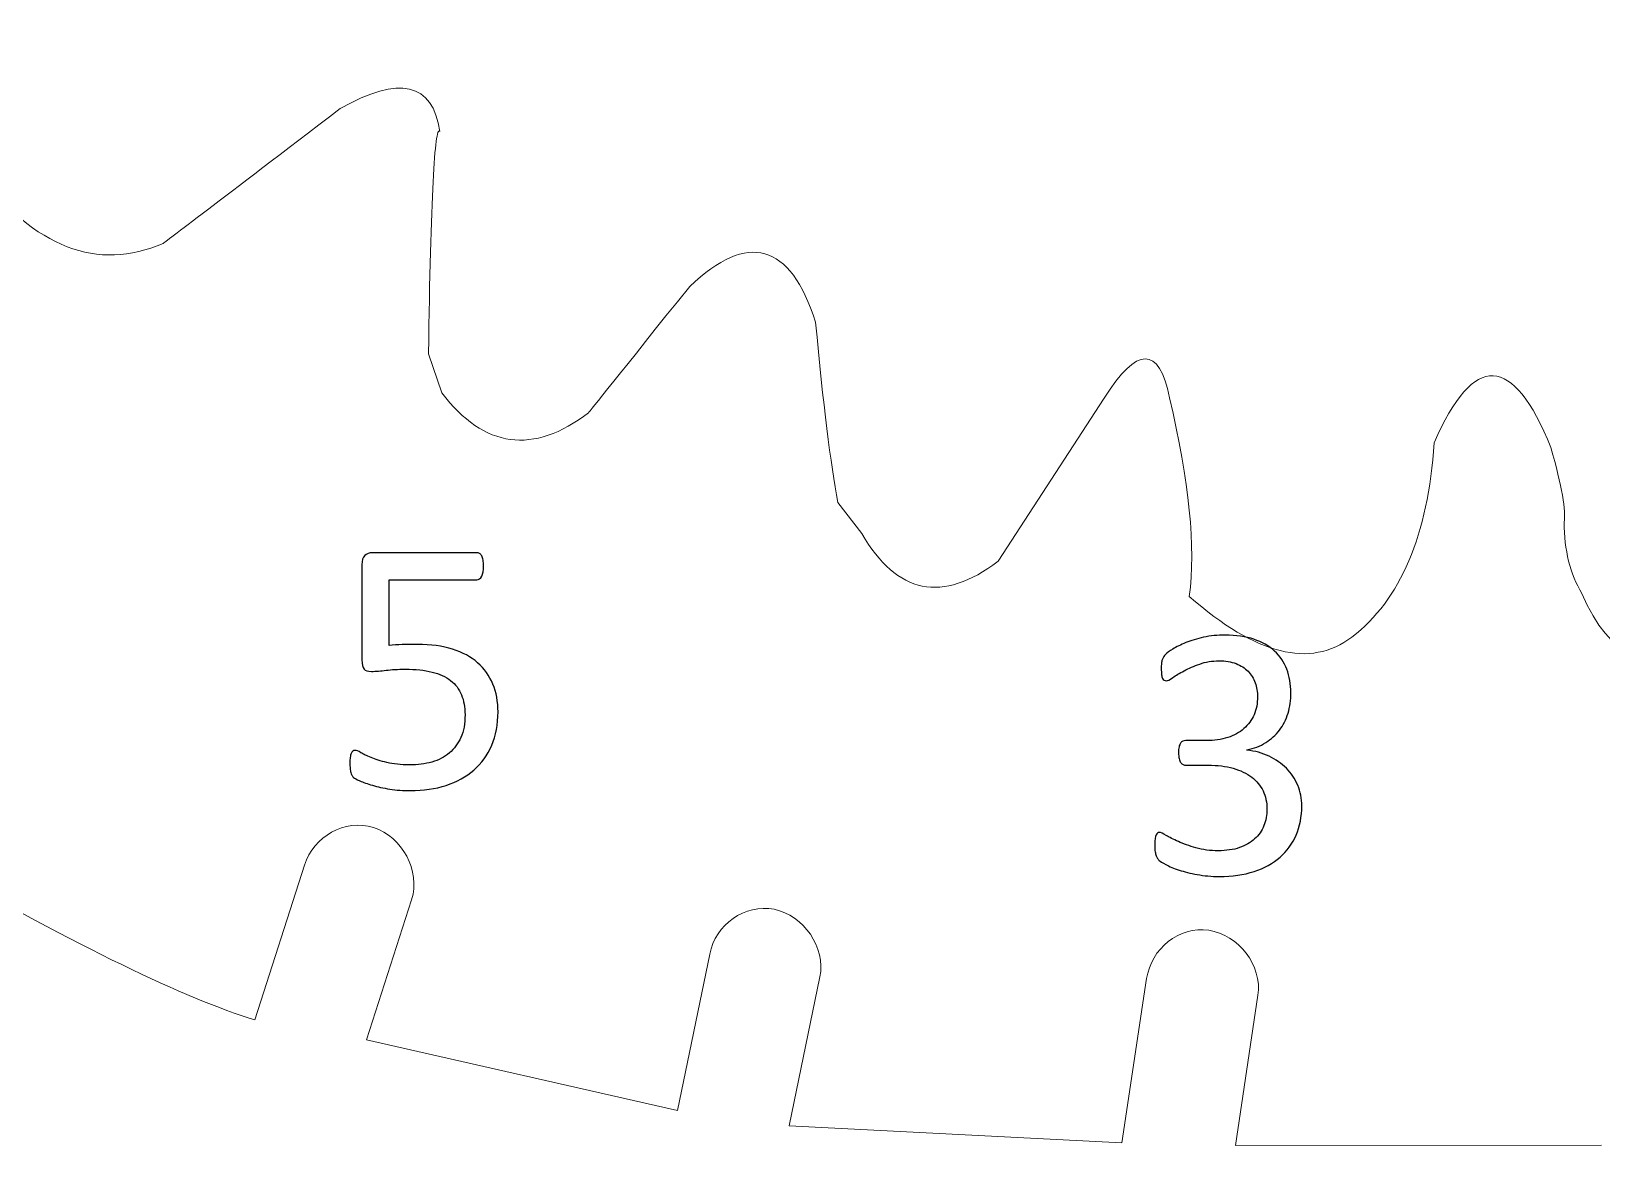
# Model space of a CAD drawing. Header units: inches. Extents: x -2.74 to 3.04, y -4.95 to 0.91.
# Drawn here: x -1.01 to -0.306, y -2.24 to -1.74 of the extents above; entities that cross this region are included whole.
import ezdxf

# ---------------------------------------------------------------- set-up
doc = ezdxf.new("R2010")
doc.units = ezdxf.units.IN
doc.header["$MEASUREMENT"] = 0
doc.layers.add('Layer 1', color=7, linetype='Continuous')

msp = doc.modelspace()

# ---------------------------------------------------------------- linework, layer by layer
at = {"layer": 'Layer 1', "color": 1, "lineweight": 9}
for points, knots in [([(-0.87187, -1.77438), (-0.92481, -1.81473), (-0.95128, -1.8349), (-0.95128, -1.8349), (-0.95128, -1.8349), (-0.98095, -1.84766), (-1.00883, -1.83691), (-1.03494, -1.80265), (-1.03494, -1.80265), (-1.04918, -1.78396), (-1.05211, -1.75912), (-1.04373, -1.72813), (-1.04373, -1.72813), (-1.03536, -1.69713), (-1.03436, -1.67421), (-1.04074, -1.65938)], [0, 0, 0, 0, 0.25, 0.25, 0.25, 0.25, 0.5, 0.5, 0.5, 0.5, 0.75, 0.75, 0.75, 0.75, 1, 1, 1, 1]), ([(-0.71502, -1.85422), (-0.74528, -1.89205), (-0.7604, -1.91096), (-0.7604, -1.91096), (-0.7604, -1.91096), (-0.78531, -1.92994), (-0.80727, -1.92698), (-0.82625, -1.90206), (-0.82625, -1.90206), (-0.82625, -1.90206), (-0.83226, -1.8845), (-0.83226, -1.8845), (-0.83226, -1.8845), (-0.83123, -1.81479), (-0.82953, -1.78149), (-0.82715, -1.78461)], [0, 0, 0, 0, 0.25, 0.25, 0.25, 0.25, 0.5, 0.5, 0.5, 0.5, 0.75, 0.75, 0.75, 0.75, 1, 1, 1, 1]), ([(-0.49967, -1.90425), (-0.49076, -1.94177), (-0.4878, -1.97151), (-0.49076, -1.99346), (-0.49076, -1.99346), (-0.4608, -2.01985), (-0.43647, -2.02594), (-0.41779, -2.01169), (-0.41779, -2.01169), (-0.39599, -1.99508), (-0.38368, -1.96601), (-0.38087, -1.92448), (-0.38087, -1.92448), (-0.36308, -1.88362), (-0.3456, -1.88433), (-0.32844, -1.92662)], [0, 0, 0, 0, 0.25, 0.25, 0.25, 0.25, 0.5, 0.5, 0.5, 0.5, 0.75, 0.75, 0.75, 0.75, 1, 1, 1, 1]), ([(-0.52904, -1.90448), (-0.52904, -1.90448), (-0.57663, -1.97767), (-0.57663, -1.97767), (-0.57663, -1.97767), (-0.60155, -1.99666), (-0.62194, -1.99251), (-0.63781, -1.96522), (-0.63781, -1.96522), (-0.63781, -1.96522), (-0.6485, -1.95121), (-0.6485, -1.95121)], [0, 0, 0, 0, 0.333333, 0.333333, 0.333333, 0.333333, 0.666667, 0.666667, 0.666667, 0.666667, 1, 1, 1, 1]), ([(-0.21735, -1.95494), (-0.2476, -1.99276), (-0.26273, -2.01167), (-0.26273, -2.01167), (-0.26273, -2.01167), (-0.28453, -2.02829), (-0.30181, -2.02176), (-0.31457, -1.99211)], [0, 0, 0, 0, 0.5, 0.5, 0.5, 0.5, 1, 1, 1, 1]), ([(-0.91024, -2.18356), (-0.91024, -2.18356), (-0.88791, -2.11414), (-0.88791, -2.11414), (-0.88791, -2.11414), (-0.88385, -2.10129), (-0.86979, -2.09318), (-0.85694, -2.09725), (-0.85694, -2.09725), (-0.84408, -2.10131), (-0.83575, -2.11679), (-0.83982, -2.12965), (-0.83982, -2.12965), (-0.83982, -2.12965), (-0.86008, -2.19264), (-0.86008, -2.19264)], [0, 0, 0, 0, 0.25, 0.25, 0.25, 0.25, 0.5, 0.5, 0.5, 0.5, 0.75, 0.75, 0.75, 0.75, 1, 1, 1, 1]), ([(-0.72052, -2.22436), (-0.72052, -2.22436), (-0.70605, -2.15412), (-0.70605, -2.15412), (-0.70605, -2.15412), (-0.7034, -2.1409), (-0.6903, -2.13133), (-0.67708, -2.13398), (-0.67708, -2.13398), (-0.66386, -2.13663), (-0.65391, -2.15112), (-0.65656, -2.16435), (-0.65656, -2.16435), (-0.65656, -2.16435), (-0.67034, -2.23124), (-0.67034, -2.23124)], [0, 0, 0, 0, 0.25, 0.25, 0.25, 0.25, 0.5, 0.5, 0.5, 0.5, 0.75, 0.75, 0.75, 0.75, 1, 1, 1, 1]), ([(-0.521, -2.2389), (-0.521, -2.2389), (-0.50991, -2.16507), (-0.50991, -2.16507), (-0.50991, -2.16507), (-0.50796, -2.15173), (-0.49541, -2.14146), (-0.48206, -2.1434), (-0.48206, -2.1434), (-0.46872, -2.14533), (-0.458, -2.15926), (-0.45994, -2.17261), (-0.45994, -2.17261), (-0.45994, -2.17261), (-0.47007, -2.2401), (-0.47007, -2.2401)], [0, 0, 0, 0, 0.25, 0.25, 0.25, 0.25, 0.5, 0.5, 0.5, 0.5, 0.75, 0.75, 0.75, 0.75, 1, 1, 1, 1])]:
    msp.add_open_spline(points, degree=3, knots=knots, dxfattribs=at)
for points in [[(-0.87187, -1.77438), (-0.84535, -1.75932), (-0.83044, -1.76272), (-0.82716, -1.78461)], [(-0.71502, -1.85422), (-0.68881, -1.82937), (-0.66998, -1.8347), (-0.65851, -1.87023)], [(-0.6485, -1.95121), (-0.65176, -1.93401), (-0.6551, -1.90702), (-0.65851, -1.87023)], [(-0.52904, -1.90448), (-0.51413, -1.88089), (-0.50435, -1.88081), (-0.49967, -1.90425)], [(-0.32844, -1.92662), (-0.32359, -1.94403), (-0.32163, -1.9552), (-0.32257, -1.96013)], [(-0.32257, -1.96013), (-0.32249, -1.9727), (-0.31982, -1.98337), (-0.31457, -1.99211)], [(-1.0525, -2.11457), (-0.99109, -2.14989), (-0.94113, -2.17426), (-0.91025, -2.18356)], [(-0.86008, -2.19264), (-0.86008, -2.19264), (-0.72052, -2.22436), (-0.72052, -2.22436)], [(-0.67034, -2.23124), (-0.67034, -2.23124), (-0.521, -2.23889), (-0.521, -2.23889)], [(-0.47007, -2.2401), (-0.47007, -2.2401), (-0.30572, -2.23987), (-0.30572, -2.23987)]]:
    msp.add_open_spline(points, degree=3, dxfattribs=at)
at = {"layer": 'Layer 1'}
for points, knots in [([(-0.80105, -2.04527), (-0.80105, -2.05091), (-0.80199, -2.05594), (-0.80388, -2.06032), (-0.80388, -2.06032), (-0.80577, -2.06471), (-0.80846, -2.06844), (-0.81194, -2.07144), (-0.81194, -2.07144), (-0.81541, -2.07446), (-0.81955, -2.07674), (-0.82435, -2.07832), (-0.82435, -2.07832), (-0.82916, -2.07988), (-0.83449, -2.08069), (-0.84035, -2.08069), (-0.84035, -2.08069), (-0.8436, -2.08069), (-0.84669, -2.08044), (-0.84963, -2.07999), (-0.84963, -2.07999), (-0.85255, -2.07952), (-0.85516, -2.07896), (-0.85743, -2.07827), (-0.85743, -2.07827), (-0.85971, -2.0776), (-0.86157, -2.07694), (-0.86305, -2.07627), (-0.86305, -2.07627), (-0.86452, -2.07563), (-0.86543, -2.0751), (-0.86585, -2.07474), (-0.86585, -2.07474), (-0.86627, -2.07435), (-0.86655, -2.07399), (-0.86671, -2.07369), (-0.86671, -2.07369), (-0.86688, -2.07335), (-0.86702, -2.07296), (-0.86716, -2.07249), (-0.86716, -2.07249), (-0.8673, -2.07205), (-0.86738, -2.07146), (-0.86743, -2.07074), (-0.86743, -2.07074), (-0.86749, -2.07005), (-0.86752, -2.06921), (-0.86752, -2.06821), (-0.86752, -2.06821), (-0.86752, -2.0673), (-0.86749, -2.06646), (-0.86741, -2.06574), (-0.86741, -2.06574), (-0.86732, -2.06502), (-0.86716, -2.06441), (-0.86696, -2.06396), (-0.86696, -2.06396), (-0.86674, -2.06349), (-0.86649, -2.06316), (-0.86619, -2.06294), (-0.86619, -2.06294), (-0.86588, -2.06271), (-0.86555, -2.0626), (-0.86516, -2.0626), (-0.86516, -2.0626), (-0.86463, -2.0626), (-0.86377, -2.06294), (-0.86263, -2.06363), (-0.86263, -2.06363), (-0.86149, -2.0643), (-0.85996, -2.06505), (-0.85805, -2.06582), (-0.85805, -2.06582), (-0.8561, -2.0666), (-0.85374, -2.06735), (-0.85088, -2.06807), (-0.85088, -2.06807), (-0.84802, -2.06877), (-0.84466, -2.06913), (-0.84074, -2.06913), (-0.84074, -2.06913), (-0.8371, -2.06913), (-0.83377, -2.06869), (-0.83074, -2.06782), (-0.83074, -2.06782), (-0.82769, -2.06696), (-0.82507, -2.0656), (-0.82288, -2.06374), (-0.82288, -2.06374), (-0.82069, -2.06191), (-0.81896, -2.05957), (-0.81771, -2.0568), (-0.81771, -2.0568), (-0.81646, -2.05399), (-0.81585, -2.0506), (-0.81585, -2.04657), (-0.81585, -2.04657), (-0.81585, -2.04321), (-0.81638, -2.04024), (-0.81744, -2.03766), (-0.81744, -2.03766), (-0.81849, -2.0351), (-0.82013, -2.03294), (-0.82232, -2.03124), (-0.82232, -2.03124), (-0.82452, -2.02952), (-0.8273, -2.02824), (-0.83066, -2.02741), (-0.83066, -2.02741), (-0.83402, -2.02657), (-0.83805, -2.02616), (-0.84271, -2.02616), (-0.84271, -2.02616), (-0.84602, -2.02616), (-0.84885, -2.02632), (-0.85124, -2.02663), (-0.85124, -2.02663), (-0.85363, -2.02696), (-0.85585, -2.02713), (-0.85791, -2.02713), (-0.85791, -2.02713), (-0.85943, -2.02713), (-0.86052, -2.02677), (-0.86119, -2.02607), (-0.86119, -2.02607), (-0.86182, -2.02535), (-0.86216, -2.02402), (-0.86216, -2.02199), (-0.86216, -2.02199), (-0.86216, -2.02199), (-0.86216, -1.9791), (-0.86216, -1.9791), (-0.86216, -1.9791), (-0.86216, -1.97733), (-0.86174, -1.97599), (-0.86088, -1.97513), (-0.86088, -1.97513), (-0.86005, -1.97427), (-0.85885, -1.97383), (-0.85727, -1.97383), (-0.85727, -1.97383), (-0.85727, -1.97383), (-0.81063, -1.97383), (-0.81063, -1.97383), (-0.81063, -1.97383), (-0.81021, -1.97383), (-0.80977, -1.97394), (-0.80938, -1.97419), (-0.80938, -1.97419), (-0.80896, -1.97444), (-0.80863, -1.9748), (-0.80835, -1.9753), (-0.80835, -1.9753), (-0.80807, -1.97577), (-0.80788, -1.97641), (-0.80774, -1.97716), (-0.80774, -1.97716), (-0.8076, -1.97791), (-0.80755, -1.97883), (-0.80755, -1.97985), (-0.80755, -1.97985), (-0.80755, -1.9818), (-0.80782, -1.98333), (-0.80835, -1.98441), (-0.80835, -1.98441), (-0.80891, -1.98549), (-0.80966, -1.98602), (-0.81063, -1.98602), (-0.81063, -1.98602), (-0.81063, -1.98602), (-0.84993, -1.98602), (-0.84993, -1.98602), (-0.84993, -1.98602), (-0.84993, -1.98602), (-0.84993, -2.01557), (-0.84993, -2.01557), (-0.84993, -2.01557), (-0.84805, -2.0153), (-0.8461, -2.01513), (-0.84413, -2.01507), (-0.84413, -2.01507), (-0.84216, -2.01502), (-0.83985, -2.01499), (-0.83724, -2.01499), (-0.83724, -2.01499), (-0.83121, -2.01499), (-0.82596, -2.01571), (-0.82146, -2.01716), (-0.82146, -2.01716), (-0.81696, -2.0186), (-0.81321, -2.02063), (-0.81019, -2.02327), (-0.81019, -2.02327), (-0.80719, -2.02588), (-0.80491, -2.02907), (-0.80335, -2.03282), (-0.80335, -2.03282), (-0.8018, -2.03657), (-0.80105, -2.04071), (-0.80105, -2.04527)], [0, 0, 0, 0, 0.02, 0.02, 0.02, 0.02, 0.04, 0.04, 0.04, 0.04, 0.06, 0.06, 0.06, 0.06, 0.08, 0.08, 0.08, 0.08, 0.1, 0.1, 0.1, 0.1, 0.12, 0.12, 0.12, 0.12, 0.14, 0.14, 0.14, 0.14, 0.16, 0.16, 0.16, 0.16, 0.18, 0.18, 0.18, 0.18, 0.2, 0.2, 0.2, 0.2, 0.22, 0.22, 0.22, 0.22, 0.24, 0.24, 0.24, 0.24, 0.26, 0.26, 0.26, 0.26, 0.28, 0.28, 0.28, 0.28, 0.3, 0.3, 0.3, 0.3, 0.32, 0.32, 0.32, 0.32, 0.34, 0.34, 0.34, 0.34, 0.36, 0.36, 0.36, 0.36, 0.38, 0.38, 0.38, 0.38, 0.4, 0.4, 0.4, 0.4, 0.42, 0.42, 0.42, 0.42, 0.44, 0.44, 0.44, 0.44, 0.46, 0.46, 0.46, 0.46, 0.48, 0.48, 0.48, 0.48, 0.5, 0.5, 0.5, 0.5, 0.52, 0.52, 0.52, 0.52, 0.54, 0.54, 0.54, 0.54, 0.56, 0.56, 0.56, 0.56, 0.58, 0.58, 0.58, 0.58, 0.6, 0.6, 0.6, 0.6, 0.62, 0.62, 0.62, 0.62, 0.64, 0.64, 0.64, 0.64, 0.66, 0.66, 0.66, 0.66, 0.68, 0.68, 0.68, 0.68, 0.7, 0.7, 0.7, 0.7, 0.72, 0.72, 0.72, 0.72, 0.74, 0.74, 0.74, 0.74, 0.76, 0.76, 0.76, 0.76, 0.78, 0.78, 0.78, 0.78, 0.8, 0.8, 0.8, 0.8, 0.82, 0.82, 0.82, 0.82, 0.84, 0.84, 0.84, 0.84, 0.86, 0.86, 0.86, 0.86, 0.88, 0.88, 0.88, 0.88, 0.9, 0.9, 0.9, 0.9, 0.92, 0.92, 0.92, 0.92, 0.94, 0.94, 0.94, 0.94, 0.96, 0.96, 0.96, 0.96, 0.98, 0.98, 0.98, 0.98, 1, 1, 1, 1]), ([(-0.44028, -2.08757), (-0.44028, -2.0924), (-0.44114, -2.09676), (-0.4428, -2.10063), (-0.4428, -2.10063), (-0.4445, -2.10452), (-0.44692, -2.10785), (-0.45006, -2.1106), (-0.45006, -2.1106), (-0.45319, -2.11337), (-0.45708, -2.11549), (-0.46169, -2.11699), (-0.46169, -2.11699), (-0.4663, -2.11849), (-0.4715, -2.11924), (-0.4773, -2.11924), (-0.4773, -2.11924), (-0.48083, -2.11924), (-0.48414, -2.11893), (-0.48719, -2.11837), (-0.48719, -2.11837), (-0.49028, -2.11779), (-0.493, -2.11713), (-0.49539, -2.11635), (-0.49539, -2.11635), (-0.49778, -2.11554), (-0.49975, -2.11474), (-0.50133, -2.1139), (-0.50133, -2.1139), (-0.50289, -2.11304), (-0.50389, -2.11246), (-0.50428, -2.11207), (-0.50428, -2.11207), (-0.50469, -2.11168), (-0.505, -2.11132), (-0.50522, -2.11093), (-0.50522, -2.11093), (-0.50544, -2.11054), (-0.50564, -2.1101), (-0.5058, -2.10954), (-0.5058, -2.10954), (-0.50597, -2.10899), (-0.50608, -2.10835), (-0.50617, -2.10754), (-0.50617, -2.10754), (-0.50625, -2.10676), (-0.50628, -2.10579), (-0.50628, -2.10465), (-0.50628, -2.10465), (-0.50628, -2.10271), (-0.50608, -2.10135), (-0.50572, -2.1006), (-0.50572, -2.1006), (-0.50533, -2.09982), (-0.5048, -2.09946), (-0.50408, -2.09946), (-0.50408, -2.09946), (-0.50361, -2.09946), (-0.50264, -2.09987), (-0.50119, -2.10076), (-0.50119, -2.10076), (-0.49975, -2.10163), (-0.49792, -2.10257), (-0.49567, -2.10357), (-0.49567, -2.10357), (-0.49342, -2.10457), (-0.49078, -2.10552), (-0.48778, -2.10637), (-0.48778, -2.10637), (-0.48475, -2.10724), (-0.48142, -2.10768), (-0.47772, -2.10768), (-0.47772, -2.10768), (-0.47414, -2.10768), (-0.471, -2.10721), (-0.46828, -2.10629), (-0.46828, -2.10629), (-0.46556, -2.10537), (-0.46328, -2.10407), (-0.46144, -2.10237), (-0.46144, -2.10237), (-0.45961, -2.10071), (-0.45822, -2.09871), (-0.4573, -2.0964), (-0.4573, -2.0964), (-0.45636, -2.0941), (-0.45592, -2.0916), (-0.45592, -2.08887), (-0.45592, -2.08887), (-0.45592, -2.08587), (-0.4565, -2.08321), (-0.45767, -2.08082), (-0.45767, -2.08082), (-0.45883, -2.07843), (-0.46053, -2.07637), (-0.46278, -2.07463), (-0.46278, -2.07463), (-0.46503, -2.07291), (-0.4678, -2.07157), (-0.47108, -2.07065), (-0.47108, -2.07065), (-0.47436, -2.06971), (-0.47811, -2.06926), (-0.48228, -2.06926), (-0.48228, -2.06926), (-0.48228, -2.06926), (-0.49228, -2.06926), (-0.49228, -2.06926), (-0.49228, -2.06926), (-0.49272, -2.06926), (-0.49314, -2.06915), (-0.49356, -2.06899), (-0.49356, -2.06899), (-0.49394, -2.06879), (-0.4943, -2.06849), (-0.49461, -2.06804), (-0.49461, -2.06804), (-0.49492, -2.0676), (-0.49514, -2.06704), (-0.49533, -2.06632), (-0.49533, -2.06632), (-0.49553, -2.06563), (-0.49561, -2.06471), (-0.49561, -2.06357), (-0.49561, -2.06357), (-0.49561, -2.06254), (-0.49556, -2.06168), (-0.49539, -2.06099), (-0.49539, -2.06099), (-0.49522, -2.06032), (-0.495, -2.05979), (-0.49469, -2.05938), (-0.49469, -2.05938), (-0.49439, -2.05896), (-0.49406, -2.05865), (-0.49367, -2.05849), (-0.49367, -2.05849), (-0.49328, -2.05829), (-0.49286, -2.05818), (-0.49236, -2.05818), (-0.49236, -2.05818), (-0.49236, -2.05818), (-0.48317, -2.05818), (-0.48317, -2.05818), (-0.48317, -2.05818), (-0.47958, -2.05818), (-0.47639, -2.05774), (-0.47353, -2.05682), (-0.47353, -2.05682), (-0.47069, -2.05588), (-0.46828, -2.05457), (-0.46628, -2.05282), (-0.46628, -2.05282), (-0.4643, -2.0511), (-0.46278, -2.04902), (-0.46172, -2.0466), (-0.46172, -2.0466), (-0.46067, -2.04418), (-0.46014, -2.04149), (-0.46014, -2.03849), (-0.46014, -2.03849), (-0.46014, -2.03632), (-0.4605, -2.03426), (-0.46119, -2.03226), (-0.46119, -2.03226), (-0.46192, -2.03029), (-0.46297, -2.02857), (-0.46436, -2.0271), (-0.46436, -2.0271), (-0.46578, -2.02565), (-0.46758, -2.02449), (-0.46978, -2.02365), (-0.46978, -2.02365), (-0.47197, -2.02279), (-0.47453, -2.02238), (-0.47739, -2.02238), (-0.47739, -2.02238), (-0.48053, -2.02238), (-0.48342, -2.02285), (-0.48606, -2.02382), (-0.48606, -2.02382), (-0.48869, -2.02476), (-0.49103, -2.02576), (-0.49311, -2.02685), (-0.49311, -2.02685), (-0.49517, -2.02796), (-0.49686, -2.02896), (-0.49822, -2.02991), (-0.49822, -2.02991), (-0.49958, -2.03088), (-0.50053, -2.03135), (-0.50108, -2.03135), (-0.50108, -2.03135), (-0.50144, -2.03135), (-0.5018, -2.03126), (-0.50208, -2.03113), (-0.50208, -2.03113), (-0.50239, -2.03099), (-0.50264, -2.03074), (-0.50283, -2.03032), (-0.50283, -2.03032), (-0.50303, -2.02991), (-0.50314, -2.02935), (-0.50322, -2.0286), (-0.50322, -2.0286), (-0.5033, -2.02788), (-0.50336, -2.02691), (-0.50336, -2.02571), (-0.50336, -2.02571), (-0.50336, -2.02491), (-0.50333, -2.02418), (-0.50328, -2.02357), (-0.50328, -2.02357), (-0.50322, -2.02293), (-0.50311, -2.02241), (-0.50294, -2.02193), (-0.50294, -2.02193), (-0.50278, -2.02149), (-0.50258, -2.02104), (-0.50239, -2.02068), (-0.50239, -2.02068), (-0.50217, -2.02029), (-0.5018, -2.01985), (-0.50128, -2.01932), (-0.50128, -2.01932), (-0.50078, -2.01882), (-0.49972, -2.01807), (-0.49814, -2.0171), (-0.49814, -2.0171), (-0.49658, -2.01613), (-0.49464, -2.01515), (-0.49233, -2.01421), (-0.49233, -2.01421), (-0.49003, -2.01326), (-0.48736, -2.01246), (-0.48436, -2.01179), (-0.48436, -2.01179), (-0.48133, -2.01115), (-0.47811, -2.01082), (-0.47464, -2.01082), (-0.47464, -2.01082), (-0.46975, -2.01082), (-0.46547, -2.01146), (-0.46178, -2.01271), (-0.46178, -2.01271), (-0.45808, -2.01396), (-0.455, -2.01571), (-0.45253, -2.01799), (-0.45253, -2.01799), (-0.45006, -2.02026), (-0.44822, -2.02299), (-0.447, -2.02618), (-0.447, -2.02618), (-0.44578, -2.02935), (-0.44517, -2.03285), (-0.44517, -2.03671), (-0.44517, -2.03671), (-0.44517, -2.04002), (-0.44561, -2.0431), (-0.44647, -2.04593), (-0.44647, -2.04593), (-0.44733, -2.04879), (-0.44861, -2.05132), (-0.4503, -2.05352), (-0.4503, -2.05352), (-0.45197, -2.05571), (-0.45403, -2.05757), (-0.45647, -2.05913), (-0.45647, -2.05913), (-0.45892, -2.06068), (-0.46175, -2.06174), (-0.46494, -2.06235), (-0.46494, -2.06235), (-0.46494, -2.06235), (-0.46494, -2.06252), (-0.46494, -2.06252), (-0.46494, -2.06252), (-0.4613, -2.06287), (-0.45797, -2.06379), (-0.45497, -2.06524), (-0.45497, -2.06524), (-0.45197, -2.06668), (-0.44936, -2.06849), (-0.44719, -2.07065), (-0.44719, -2.07065), (-0.44503, -2.07282), (-0.44333, -2.07535), (-0.44211, -2.07826), (-0.44211, -2.07826), (-0.44089, -2.08115), (-0.44028, -2.08426), (-0.44028, -2.08757)], [0, 0, 0, 0, 0.013699, 0.013699, 0.013699, 0.013699, 0.027397, 0.027397, 0.027397, 0.027397, 0.041096, 0.041096, 0.041096, 0.041096, 0.054795, 0.054795, 0.054795, 0.054795, 0.068493, 0.068493, 0.068493, 0.068493, 0.082192, 0.082192, 0.082192, 0.082192, 0.09589, 0.09589, 0.09589, 0.09589, 0.109589, 0.109589, 0.109589, 0.109589, 0.123288, 0.123288, 0.123288, 0.123288, 0.136986, 0.136986, 0.136986, 0.136986, 0.150685, 0.150685, 0.150685, 0.150685, 0.164384, 0.164384, 0.164384, 0.164384, 0.178082, 0.178082, 0.178082, 0.178082, 0.191781, 0.191781, 0.191781, 0.191781, 0.205479, 0.205479, 0.205479, 0.205479, 0.219178, 0.219178, 0.219178, 0.219178, 0.232877, 0.232877, 0.232877, 0.232877, 0.246575, 0.246575, 0.246575, 0.246575, 0.260274, 0.260274, 0.260274, 0.260274, 0.273973, 0.273973, 0.273973, 0.273973, 0.287671, 0.287671, 0.287671, 0.287671, 0.30137, 0.30137, 0.30137, 0.30137, 0.315068, 0.315068, 0.315068, 0.315068, 0.328767, 0.328767, 0.328767, 0.328767, 0.342466, 0.342466, 0.342466, 0.342466, 0.356164, 0.356164, 0.356164, 0.356164, 0.369863, 0.369863, 0.369863, 0.369863, 0.383562, 0.383562, 0.383562, 0.383562, 0.39726, 0.39726, 0.39726, 0.39726, 0.410959, 0.410959, 0.410959, 0.410959, 0.424658, 0.424658, 0.424658, 0.424658, 0.438356, 0.438356, 0.438356, 0.438356, 0.452055, 0.452055, 0.452055, 0.452055, 0.465753, 0.465753, 0.465753, 0.465753, 0.479452, 0.479452, 0.479452, 0.479452, 0.493151, 0.493151, 0.493151, 0.493151, 0.506849, 0.506849, 0.506849, 0.506849, 0.520548, 0.520548, 0.520548, 0.520548, 0.534247, 0.534247, 0.534247, 0.534247, 0.547945, 0.547945, 0.547945, 0.547945, 0.561644, 0.561644, 0.561644, 0.561644, 0.575342, 0.575342, 0.575342, 0.575342, 0.589041, 0.589041, 0.589041, 0.589041, 0.60274, 0.60274, 0.60274, 0.60274, 0.616438, 0.616438, 0.616438, 0.616438, 0.630137, 0.630137, 0.630137, 0.630137, 0.643836, 0.643836, 0.643836, 0.643836, 0.657534, 0.657534, 0.657534, 0.657534, 0.671233, 0.671233, 0.671233, 0.671233, 0.684932, 0.684932, 0.684932, 0.684932, 0.69863, 0.69863, 0.69863, 0.69863, 0.712329, 0.712329, 0.712329, 0.712329, 0.726027, 0.726027, 0.726027, 0.726027, 0.739726, 0.739726, 0.739726, 0.739726, 0.753425, 0.753425, 0.753425, 0.753425, 0.767123, 0.767123, 0.767123, 0.767123, 0.780822, 0.780822, 0.780822, 0.780822, 0.794521, 0.794521, 0.794521, 0.794521, 0.808219, 0.808219, 0.808219, 0.808219, 0.821918, 0.821918, 0.821918, 0.821918, 0.835616, 0.835616, 0.835616, 0.835616, 0.849315, 0.849315, 0.849315, 0.849315, 0.863014, 0.863014, 0.863014, 0.863014, 0.876712, 0.876712, 0.876712, 0.876712, 0.890411, 0.890411, 0.890411, 0.890411, 0.90411, 0.90411, 0.90411, 0.90411, 0.917808, 0.917808, 0.917808, 0.917808, 0.931507, 0.931507, 0.931507, 0.931507, 0.945205, 0.945205, 0.945205, 0.945205, 0.958904, 0.958904, 0.958904, 0.958904, 0.972603, 0.972603, 0.972603, 0.972603, 0.986301, 0.986301, 0.986301, 0.986301, 1, 1, 1, 1])]:
    msp.add_open_spline(points, degree=3, knots=knots, dxfattribs=at)

doc.saveas('drawing.dxf')
